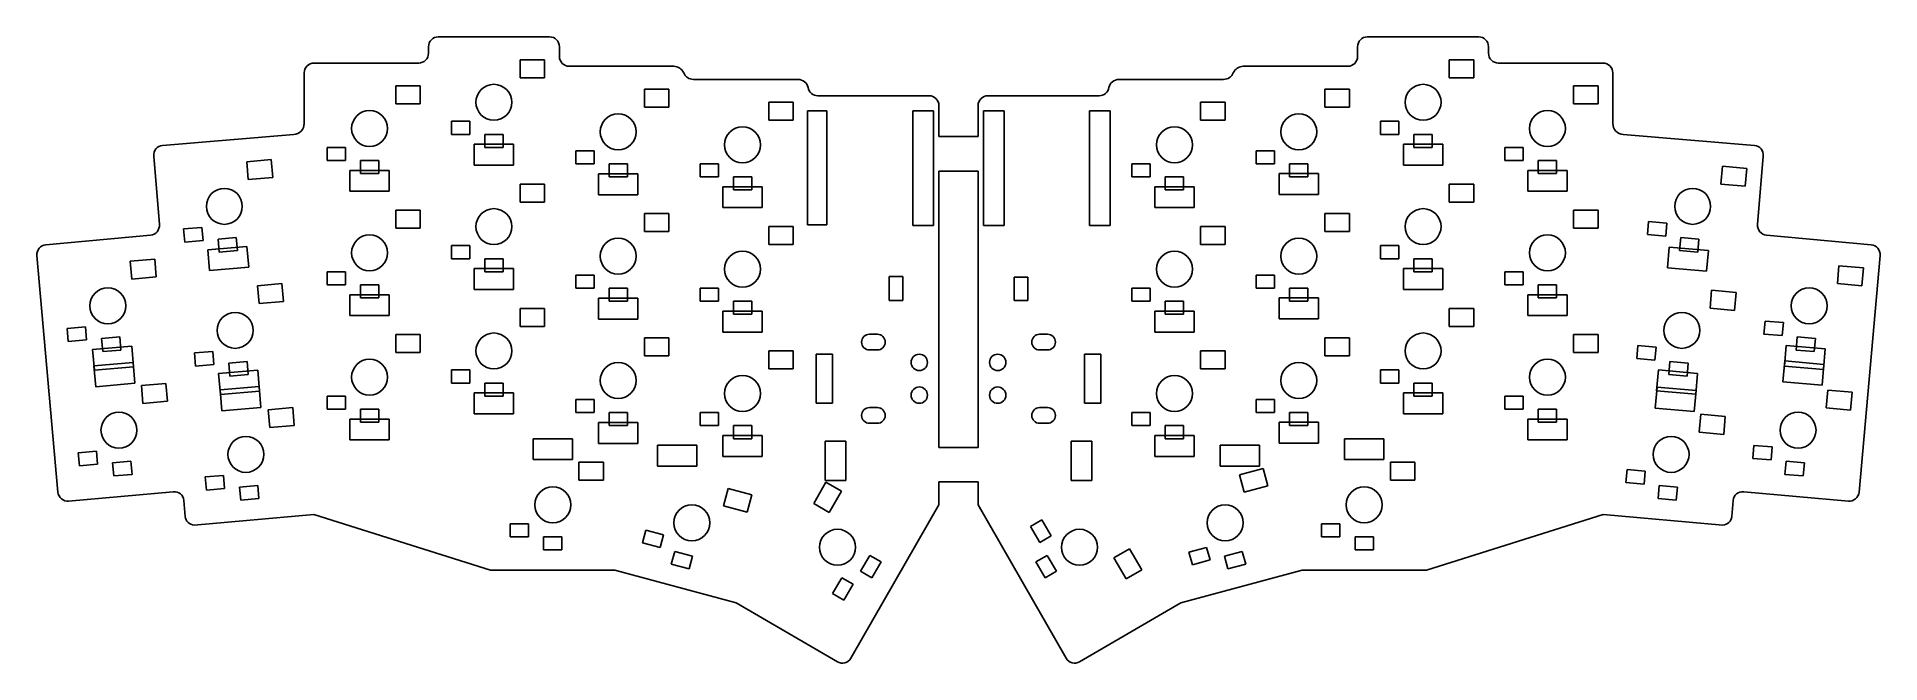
# Model space of a CAD drawing. Extents: x -141 to 141, y -96 to 0.
import ezdxf

# ---------------------------------------------------------------- set-up
doc = ezdxf.new("R2010")
doc.units = 0
doc.layers.add('BLACK', color=7, linetype='CONTINUOUS')

msp = doc.modelspace()

# ---------------------------------------------------------------- linework, layer by layer
at = {"layer": 'BLACK', "linetype": 'CONTINUOUS'}
for p, q in [((-62.5, 0), (-79.5, 0)), ((79.5, 0), (62.5, 0)), ((-81, -1.5), (-81, -2.5)), ((-61, -3), (-61, -1.5)), ((61, -1.5), (61, -3)), ((81, -2.5), (81, -1.5)), ((-100, -5.5), (-100, -13.25)), ((-98.5, -4), (-82.5, -4)), ((-67, -3.5), (-63.25, -3.5)), ((-67, -6.25), (-67, -3.5)), ((-63.25, -3.5), (-63.25, -6.25)), ((-59.5, -4.5), (-43.5, -4.5)), ((43.5, -4.5), (59.5, -4.5)), ((75, -3.5), (78.75, -3.5)), ((75, -6.25), (75, -3.5)), ((78.75, -3.5), (78.75, -6.25)), ((82.5, -4), (98.5, -4)), ((100, -13.25), (100, -5.5)), ((-86, -7.5), (-82.25, -7.5)), ((-86, -10.25), (-86, -7.5)), ((-82.25, -7.5), (-82.25, -10.25)), ((-63.25, -6.25), (-67, -6.25)), ((-48, -8), (-44.25, -8)), ((-48, -10.75), (-48, -8)), ((-44.25, -8), (-44.25, -10.75)), ((-40.5, -6.5), (-24.5, -6.5)), ((24.5, -6.5), (40.5, -6.5)), ((56, -8), (59.75, -8)), ((56, -10.75), (56, -8)), ((59.75, -8), (59.75, -10.75)), ((78.75, -6.25), (75, -6.25)), ((94, -7.5), (97.75, -7.5)), ((94, -10.25), (94, -7.5)), ((97.75, -7.5), (97.75, -10.25)), ((-82.25, -10.25), (-86, -10.25)), ((-44.25, -10.75), (-48, -10.75)), ((-29, -10), (-25.25, -10)), ((-29, -12.75), (-29, -10)), ((-25.25, -10), (-25.25, -12.75)), ((-4.5, -9), (-21.5, -9)), ((-3, -15.25), (-3, -10.5)), ((3, -10.5), (3, -15.25)), ((21.5, -9), (4.5, -9)), ((37, -10), (40.75, -10)), ((37, -12.75), (37, -10)), ((40.75, -10), (40.75, -12.75)), ((59.75, -10.75), (56, -10.75)), ((97.75, -10.25), (94, -10.25)), ((-77.5, -12.9), (-74.7, -12.9)), ((-77.5, -14.9), (-77.5, -12.9)), ((-74.7, -12.9), (-74.7, -14.9)), ((-25.25, -12.75), (-29, -12.75)), ((-23.1, -11.3), (-20.1, -11.3)), ((-23.1, -28.7), (-23.1, -11.3)), ((-20.1, -11.3), (-20.1, -28.7)), ((-7, -11.3), (-3.8, -11.3)), ((-7, -28.8), (-7, -11.3)), ((-3.8, -11.3), (-3.8, -28.8)), ((3.8, -11.3), (7, -11.3)), ((3.8, -28.8), (3.8, -11.3)), ((7, -11.3), (7, -28.8)), ((20, -11.3), (23.2, -11.3)), ((20, -28.8), (20, -11.3)), ((23.2, -11.3), (23.2, -28.8)), ((40.75, -12.75), (37, -12.75)), ((64.5, -12.9), (67.3, -12.9)), ((64.5, -14.9), (64.5, -12.9)), ((67.3, -12.9), (67.3, -14.9)), ((-101.574, -14.9002), (-121.636, -16.5998)), ((-96.5, -16.9), (-93.7, -16.9)), ((-96.5, -18.9), (-96.5, -16.9)), ((-93.7, -16.9), (-93.7, -18.9)), ((-74.7, -14.9), (-77.5, -14.9)), ((-68, -16.4), (-74, -16.4)), ((-74, -16.4), (-74, -19.6)), ((-72.4, -14.9), (-69.6, -14.9)), ((-72.4, -16.9), (-72.4, -14.9)), ((-69.6, -16.9), (-72.4, -16.9)), ((-69.6, -14.9), (-69.6, -16.9)), ((-68, -19.6), (-68, -16.4)), ((-3, -15.25), (3, -15.25)), ((67.3, -14.9), (64.5, -14.9)), ((74, -16.4), (68, -16.4)), ((68, -16.4), (68, -19.6)), ((69.6, -14.9), (72.4, -14.9)), ((69.6, -16.9), (69.6, -14.9)), ((72.4, -16.9), (69.6, -16.9)), ((72.4, -14.9), (72.4, -16.9)), ((74, -19.6), (74, -16.4)), ((83.5, -16.9), (86.3, -16.9)), ((83.5, -18.9), (83.5, -16.9)), ((86.3, -16.9), (86.3, -18.9)), ((121.636, -16.5998), (101.574, -14.9002)), ((-123, -18.2248), (-122.13, -28.6744)), ((-108.782, -19.0761), (-105.046, -18.7493)), ((-108.542, -21.8156), (-108.782, -19.0761)), ((-105.046, -18.7493), (-104.806, -21.4888)), ((-93.7, -18.9), (-96.5, -18.9)), ((-91.4, -18.9), (-88.6, -18.9)), ((-91.4, -20.9), (-91.4, -18.9)), ((-88.6, -18.9), (-88.6, -20.9)), ((-74, -19.6), (-68, -19.6)), ((-58.5, -17.4), (-55.7, -17.4)), ((-58.5, -19.4), (-58.5, -17.4)), ((-55.7, -19.4), (-58.5, -19.4)), ((-55.7, -17.4), (-55.7, -19.4)), ((-53.4, -19.4), (-50.6, -19.4)), ((-53.4, -21.4), (-53.4, -19.4)), ((-50.6, -19.4), (-50.6, -21.4)), ((-39.5, -19.4), (-36.7, -19.4)), ((-39.5, -21.4), (-39.5, -19.4)), ((-36.7, -19.4), (-36.7, -21.4)), ((26.5, -19.4), (29.3, -19.4)), ((26.5, -21.4), (26.5, -19.4)), ((29.3, -19.4), (29.3, -21.4)), ((45.5, -17.4), (48.3, -17.4)), ((45.5, -19.4), (45.5, -17.4)), ((48.3, -19.4), (45.5, -19.4)), ((48.3, -17.4), (48.3, -19.4)), ((50.6, -19.4), (53.4, -19.4)), ((50.6, -21.4), (50.6, -19.4)), ((53.4, -19.4), (53.4, -21.4)), ((68, -19.6), (74, -19.6)), ((86.3, -18.9), (83.5, -18.9)), ((88.6, -18.9), (91.4, -18.9)), ((88.6, -20.9), (88.6, -18.9)), ((91.4, -18.9), (91.4, -20.9)), ((122.13, -28.6744), (123, -18.2248)), ((-104.806, -21.4888), (-108.542, -21.8156)), ((-87, -20.4), (-93, -20.4)), ((-93, -20.4), (-93, -23.6)), ((-88.6, -20.9), (-91.4, -20.9)), ((-87, -23.6), (-87, -20.4)), ((-67, -22.5), (-63.25, -22.5)), ((-67, -25.25), (-67, -22.5)), ((-63.25, -22.5), (-63.25, -25.25)), ((-49, -20.9483), (-55, -20.9483)), ((-55, -20.9483), (-55, -24.1483)), ((-50.6, -21.4), (-53.4, -21.4)), ((-49, -24.1483), (-49, -20.9483)), ((-36.7, -21.4), (-39.5, -21.4)), ((-34.4, -21.4), (-31.6, -21.4)), ((-34.4, -23.4), (-34.4, -21.4)), ((-31.6, -21.4), (-31.6, -23.4)), ((-3, -20.5), (3, -20.5)), ((-3, -20.5), (-3, -62.75)), ((3, -20.5), (3, -62.75)), ((29.3, -21.4), (26.5, -21.4)), ((31.6, -21.4), (34.4, -21.4)), ((31.6, -23.4), (31.6, -21.4)), ((34.4, -21.4), (34.4, -23.4)), ((55, -20.9), (49, -20.9)), ((49, -20.9), (49, -24.1)), ((53.4, -21.4), (50.6, -21.4)), ((55, -24.1), (55, -20.9)), ((75, -22.5), (78.75, -22.5)), ((75, -25.25), (75, -22.5)), ((78.75, -22.5), (78.75, -25.25)), ((93, -20.4), (87, -20.4)), ((87, -20.4), (87, -23.6)), ((91.4, -20.9), (88.6, -20.9)), ((93, -23.6), (93, -20.4)), ((116.512, -22.5129), (116.751, -19.7734)), ((120.247, -22.8397), (116.512, -22.5129)), ((116.751, -19.7734), (120.487, -20.1002)), ((120.487, -20.1002), (120.247, -22.8397)), ((-93, -23.6), (-87, -23.6)), ((-63.25, -25.25), (-67, -25.25)), ((-55, -24.1483), (-49, -24.1483)), ((-30, -22.9), (-36, -22.9)), ((-36, -22.9), (-36, -26.1)), ((-31.6, -23.4), (-34.4, -23.4)), ((-30, -26.1), (-30, -22.9)), ((36, -22.9), (30, -22.9)), ((30, -22.9), (30, -26.1)), ((34.4, -23.4), (31.6, -23.4)), ((36, -26.1), (36, -22.9)), ((49, -24.1), (55, -24.1)), ((78.75, -25.25), (75, -25.25)), ((87, -23.6), (93, -23.6)), ((-86, -26.5), (-82.25, -26.5)), ((-86, -29.25), (-86, -26.5)), ((-82.25, -26.5), (-82.25, -29.25)), ((-48, -27), (-44.25, -27)), ((-48, -29.75), (-48, -27)), ((-44.25, -27), (-44.25, -29.75)), ((-36, -26.1), (-30, -26.1)), ((30, -26.1), (36, -26.1)), ((56, -27), (59.75, -27)), ((56, -29.75), (56, -27)), ((59.75, -27), (59.75, -29.75)), ((94, -26.5), (97.75, -26.5)), ((94, -29.25), (94, -26.5)), ((97.75, -26.5), (97.75, -29.25)), ((-123.493, -30.2994), (-139.482, -31.775)), ((-118.423, -29.3555), (-115.633, -29.1114)), ((-118.248, -31.3479), (-118.423, -29.3555)), ((-115.633, -29.1114), (-115.459, -31.1038)), ((-113.168, -30.9034), (-110.378, -30.6593)), ((-112.993, -32.8958), (-113.168, -30.9034)), ((-110.378, -30.6593), (-110.204, -32.6517)), ((-82.25, -29.25), (-86, -29.25)), ((-44.25, -29.75), (-48, -29.75)), ((-29, -29), (-25.25, -29)), ((-29, -31.75), (-29, -29)), ((-25.25, -29), (-25.25, -31.75)), ((-20.1, -28.7), (-23.1, -28.7)), ((-3.8, -28.8), (-7, -28.8)), ((7, -28.8), (3.8, -28.8)), ((23.2, -28.8), (20, -28.8)), ((37, -29), (40.75, -29)), ((37, -31.75), (37, -29)), ((40.75, -29), (40.75, -31.75)), ((59.75, -29.75), (56, -29.75)), ((97.75, -29.25), (94, -29.25)), ((105.298, -30.2148), (105.472, -28.2225)), ((108.087, -30.4589), (105.298, -30.2148)), ((105.472, -28.2225), (108.261, -28.4665)), ((108.261, -28.4665), (108.087, -30.4589)), ((110.204, -32.6517), (110.378, -30.6593)), ((110.378, -30.6593), (113.168, -30.9034)), ((113.168, -30.9034), (112.993, -32.8958)), ((139.482, -31.775), (123.493, -30.2994)), ((-140.845, -33.4), (-137.625, -69.5816)), ((-115.459, -31.1038), (-118.248, -31.3479)), ((-108.754, -32.0142), (-114.731, -32.5371)), ((-114.731, -32.5371), (-114.452, -35.7249)), ((-110.204, -32.6517), (-112.993, -32.8958)), ((-108.475, -35.202), (-108.754, -32.0142)), ((-77.5, -31.9), (-74.7, -31.9)), ((-77.5, -33.9), (-77.5, -31.9)), ((-74.7, -31.9), (-74.7, -33.9)), ((-25.25, -31.75), (-29, -31.75)), ((40.75, -31.75), (37, -31.75)), ((64.5, -31.9), (67.3, -31.9)), ((64.5, -33.9), (64.5, -31.9)), ((67.3, -31.9), (67.3, -33.9)), ((108.625, -32.1169), (108.346, -35.3047)), ((114.602, -32.6399), (108.625, -32.1169)), ((112.993, -32.8958), (110.204, -32.6517)), ((114.323, -35.8277), (114.602, -32.6399)), ((137.625, -69.5816), (140.845, -33.4)), ((-126.582, -34.2761), (-122.846, -33.9493)), ((-126.342, -37.0156), (-126.582, -34.2761)), ((-122.846, -33.9493), (-122.606, -36.6888)), ((-114.452, -35.7249), (-108.475, -35.202)), ((-96.5, -35.9), (-93.7, -35.9)), ((-96.5, -37.9), (-96.5, -35.9)), ((-93.7, -35.9), (-93.7, -37.9)), ((-74.7, -33.9), (-77.5, -33.9)), ((-68, -35.4), (-74, -35.4)), ((-74, -35.4), (-74, -38.6)), ((-72.4, -33.9), (-69.6, -33.9)), ((-72.4, -35.9), (-72.4, -33.9)), ((-69.6, -35.9), (-72.4, -35.9)), ((-69.6, -33.9), (-69.6, -35.9)), ((-68, -38.6), (-68, -35.4)), ((-58.5, -36.4), (-55.7, -36.4)), ((-58.5, -38.4), (-58.5, -36.4)), ((-55.7, -36.4), (-55.7, -38.4)), ((-10.6, -36.6), (-8.5, -36.6)), ((-10.6, -40.3), (-10.6, -36.6)), ((-8.5, -36.6), (-8.5, -40.3)), ((45.5, -36.4), (48.3, -36.4)), ((45.5, -38.4), (45.5, -36.4)), ((48.3, -36.4), (48.3, -38.4)), ((67.3, -33.9), (64.5, -33.9)), ((74, -35.4), (68, -35.4)), ((68, -35.4), (68, -38.6)), ((69.6, -33.9), (72.4, -33.9)), ((69.6, -35.9), (69.6, -33.9)), ((72.4, -35.9), (69.6, -35.9)), ((72.4, -33.9), (72.4, -35.9)), ((74, -38.6), (74, -35.4)), ((83.5, -35.9), (86.3, -35.9)), ((83.5, -37.9), (83.5, -35.9)), ((86.3, -35.9), (86.3, -37.9)), ((108.346, -35.3047), (114.323, -35.8277)), ((134.312, -37.7129), (134.551, -34.9734)), ((134.551, -34.9734), (138.287, -35.3002)), ((138.287, -35.3002), (138.047, -38.0397)), ((-122.606, -36.6888), (-126.342, -37.0156)), ((-107.132, -38.0261), (-103.396, -37.6993)), ((-106.892, -40.7656), (-107.132, -38.0261)), ((-103.396, -37.6993), (-103.156, -40.4388)), ((-93.7, -37.9), (-96.5, -37.9)), ((-87, -39.4), (-93, -39.4)), ((-93, -39.4), (-93, -42.6)), ((-91.4, -37.9), (-88.6, -37.9)), ((-91.4, -39.9), (-91.4, -37.9)), ((-88.6, -37.9), (-88.6, -39.9)), ((-87, -42.6), (-87, -39.4)), ((-74, -38.6), (-68, -38.6)), ((-55.7, -38.4), (-58.5, -38.4)), ((-53.4, -38.4), (-50.6, -38.4)), ((-53.4, -40.4), (-53.4, -38.4)), ((-50.6, -38.4), (-50.6, -40.4)), ((-39.5, -38.4), (-36.7, -38.4)), ((-39.5, -40.4), (-39.5, -38.4)), ((-36.7, -38.4), (-36.7, -40.4)), ((8.5, -36.7), (10.6, -36.7)), ((8.5, -40.3), (8.5, -36.7)), ((10.6, -36.7), (10.6, -40.3)), ((26.5, -38.4), (29.3, -38.4)), ((26.5, -40.4), (26.5, -38.4)), ((29.3, -38.4), (29.3, -40.4)), ((48.3, -38.4), (45.5, -38.4)), ((50.6, -38.4), (53.4, -38.4)), ((50.6, -40.4), (50.6, -38.4)), ((53.4, -38.4), (53.4, -40.4)), ((68, -38.6), (74, -38.6)), ((86.3, -37.9), (83.5, -37.9)), ((93, -39.4), (87, -39.4)), ((87, -39.4), (87, -42.6)), ((88.6, -37.9), (91.4, -37.9)), ((88.6, -39.9), (88.6, -37.9)), ((91.4, -37.9), (91.4, -39.9)), ((93, -42.6), (93, -39.4)), ((114.862, -41.4629), (115.101, -38.7234)), ((115.101, -38.7234), (118.837, -39.0502)), ((118.837, -39.0502), (118.597, -41.7897)), ((138.047, -38.0397), (134.312, -37.7129)), ((-103.156, -40.4388), (-106.892, -40.7656)), ((-88.6, -39.9), (-91.4, -39.9)), ((-67, -41.5), (-63.25, -41.5)), ((-67, -44.25), (-67, -41.5)), ((-63.25, -41.5), (-63.25, -44.25)), ((-49, -39.9483), (-55, -39.9483)), ((-55, -39.9483), (-55, -43.1483)), ((-50.6, -40.4), (-53.4, -40.4)), ((-49, -43.1483), (-49, -39.9483)), ((-36.7, -40.4), (-39.5, -40.4)), ((-30, -41.9), (-36, -41.9)), ((-36, -41.9), (-36, -45.1)), ((-34.4, -40.4), (-31.6, -40.4)), ((-34.4, -42.4), (-34.4, -40.4)), ((-31.6, -40.4), (-31.6, -42.4)), ((-30, -45.1), (-30, -41.9)), ((-8.5, -40.3), (-10.6, -40.3)), ((10.6, -40.3), (8.5, -40.3)), ((29.3, -40.4), (26.5, -40.4)), ((36, -41.9), (30, -41.9)), ((30, -41.9), (30, -45.1)), ((31.6, -40.4), (34.4, -40.4)), ((31.6, -42.4), (31.6, -40.4)), ((34.4, -40.4), (34.4, -42.4)), ((36, -45.1), (36, -41.9)), ((55, -39.9), (49, -39.9)), ((49, -39.9), (49, -43.1)), ((53.4, -40.4), (50.6, -40.4)), ((55, -43.1), (55, -39.9)), ((75, -41.5), (78.75, -41.5)), ((75, -44.25), (75, -41.5)), ((78.75, -41.5), (78.75, -44.25)), ((91.4, -39.9), (88.6, -39.9)), ((118.597, -41.7897), (114.862, -41.4629)), ((-136.223, -44.5555), (-133.433, -44.3114)), ((-136.048, -46.5479), (-136.223, -44.5555)), ((-133.433, -44.3114), (-133.259, -46.3038)), ((-93, -42.6), (-87, -42.6)), ((-63.25, -44.25), (-67, -44.25)), ((-55, -43.1483), (-49, -43.1483)), ((-31.6, -42.4), (-34.4, -42.4)), ((34.4, -42.4), (31.6, -42.4)), ((49, -43.1), (55, -43.1)), ((78.75, -44.25), (75, -44.25)), ((87, -42.6), (93, -42.6)), ((123.098, -45.4148), (123.272, -43.4225)), ((123.272, -43.4225), (126.061, -43.6665)), ((126.061, -43.6665), (125.887, -45.6589)), ((-133.259, -46.3038), (-136.048, -46.5479)), ((-126.351, -47.2446), (-132.328, -47.7676)), ((-132.328, -47.7676), (-132.049, -50.9554)), ((-130.968, -46.1034), (-128.178, -45.8593)), ((-130.793, -48.0958), (-130.968, -46.1034)), ((-128.004, -47.8517), (-130.793, -48.0958)), ((-128.178, -45.8593), (-128.004, -47.8517)), ((-126.072, -50.4324), (-126.351, -47.2446)), ((-86, -45.5), (-82.25, -45.5)), ((-86, -48.25), (-86, -45.5)), ((-82.25, -45.5), (-82.25, -48.25)), ((-48, -46), (-44.25, -46)), ((-48, -48.75), (-48, -46)), ((-44.25, -46), (-44.25, -48.75)), ((-36, -45.1), (-30, -45.1)), ((-13.6, -45.45), (-12.4, -45.45)), ((-13.6, -47.85), (-12.4, -47.85)), ((13.6, -45.45), (12.4, -45.45)), ((13.6, -47.85), (12.4, -47.85)), ((30, -45.1), (36, -45.1)), ((56, -46), (59.75, -46)), ((56, -48.75), (56, -46)), ((59.75, -46), (59.75, -48.75)), ((94, -45.5), (97.75, -45.5)), ((94, -48.25), (94, -45.5)), ((97.75, -45.5), (97.75, -48.25)), ((103.648, -49.1648), (103.822, -47.1725)), ((103.822, -47.1725), (106.611, -47.4165)), ((106.611, -47.4165), (106.437, -49.4089)), ((125.887, -45.6589), (123.098, -45.4148)), ((126.496, -47.1446), (126.217, -50.3324)), ((132.473, -47.6676), (126.496, -47.1446)), ((128.004, -47.8517), (128.178, -45.8593)), ((130.793, -48.0958), (128.004, -47.8517)), ((128.178, -45.8593), (130.968, -46.1034)), ((130.968, -46.1034), (130.793, -48.0958)), ((132.194, -50.8554), (132.473, -47.6676)), ((-126.151, -49.7446), (-132.128, -50.2676)), ((-132.128, -50.2676), (-131.849, -53.4554)), ((-132.049, -50.9554), (-126.072, -50.4324)), ((-125.872, -52.9324), (-126.151, -49.7446)), ((-116.773, -48.3055), (-113.983, -48.0614)), ((-116.598, -50.2979), (-116.773, -48.3055)), ((-113.809, -50.0538), (-116.598, -50.2979)), ((-113.983, -48.0614), (-113.809, -50.0538)), ((-111.518, -49.8534), (-108.728, -49.6093)), ((-111.343, -51.8458), (-111.518, -49.8534)), ((-108.728, -49.6093), (-108.554, -51.6017)), ((-82.25, -48.25), (-86, -48.25)), ((-44.25, -48.75), (-48, -48.75)), ((-29, -48), (-25.25, -48)), ((-29, -50.75), (-29, -48)), ((-25.25, -48), (-25.25, -50.75)), ((-21.75, -48.5), (-19.25, -48.5)), ((-21.75, -56), (-21.75, -48.5)), ((-19.25, -48.5), (-19.25, -56)), ((19.25, -56), (19.25, -48.5)), ((19.25, -48.5), (21.75, -48.5)), ((21.75, -48.5), (21.75, -56)), ((37, -48), (40.75, -48)), ((37, -50.75), (37, -48)), ((40.75, -48), (40.75, -50.75)), ((59.75, -48.75), (56, -48.75)), ((97.75, -48.25), (94, -48.25)), ((106.437, -49.4089), (103.648, -49.1648)), ((108.554, -51.6017), (108.728, -49.6093)), ((108.728, -49.6093), (111.518, -49.8534)), ((111.518, -49.8534), (111.343, -51.8458)), ((126.278, -49.526), (125.999, -52.7138)), ((126.217, -50.3324), (132.194, -50.8554)), ((132.255, -50.049), (126.278, -49.526)), ((131.976, -53.2368), (132.255, -50.049)), ((-131.849, -53.4554), (-125.872, -52.9324)), ((-124.882, -53.2761), (-121.146, -52.9493)), ((-124.642, -56.0156), (-124.882, -53.2761)), ((-121.146, -52.9493), (-120.906, -55.6888)), ((-107.098, -50.9419), (-113.075, -51.4648)), ((-113.075, -51.4648), (-112.796, -54.6526)), ((-106.88, -53.4324), (-112.857, -53.9553)), ((-108.554, -51.6017), (-111.343, -51.8458)), ((-106.819, -54.1297), (-107.098, -50.9419)), ((-106.601, -56.6202), (-106.88, -53.4324)), ((-77.5, -50.9), (-74.7, -50.9)), ((-77.5, -52.9), (-77.5, -50.9)), ((-74.7, -52.9), (-77.5, -52.9)), ((-74.7, -50.9), (-74.7, -52.9)), ((-72.4, -52.9), (-69.6, -52.9)), ((-72.4, -54.9), (-72.4, -52.9)), ((-69.6, -52.9), (-69.6, -54.9)), ((-25.25, -50.75), (-29, -50.75)), ((40.75, -50.75), (37, -50.75)), ((64.5, -50.9), (67.3, -50.9)), ((64.5, -52.9), (64.5, -50.9)), ((67.3, -52.9), (64.5, -52.9)), ((67.3, -50.9), (67.3, -52.9)), ((69.6, -52.9), (72.4, -52.9)), ((69.6, -54.9), (69.6, -52.9)), ((72.4, -52.9), (72.4, -54.9)), ((106.969, -50.8946), (106.69, -54.0824)), ((112.946, -51.4176), (106.969, -50.8946)), ((111.343, -51.8458), (108.554, -51.6017)), ((112.667, -54.6054), (112.946, -51.4176)), ((125.999, -52.7138), (131.976, -53.2368)), ((-120.906, -55.6888), (-124.642, -56.0156)), ((-112.857, -53.9553), (-112.578, -57.1431)), ((-112.796, -54.6526), (-106.819, -54.1297)), ((-96.5, -54.9), (-93.7, -54.9)), ((-96.5, -56.9), (-96.5, -54.9)), ((-93.7, -54.9), (-93.7, -56.9)), ((-68, -54.4), (-74, -54.4)), ((-74, -54.4), (-74, -57.6)), ((-69.6, -54.9), (-72.4, -54.9)), ((-68, -57.6), (-68, -54.4)), ((-58.5, -55.4), (-55.7, -55.4)), ((-58.5, -57.4), (-58.5, -55.4)), ((-55.7, -55.4), (-55.7, -57.4)), ((-19.25, -56), (-21.75, -56)), ((21.75, -56), (19.25, -56)), ((45.5, -55.4), (48.3, -55.4)), ((45.5, -57.4), (45.5, -55.4)), ((48.3, -55.4), (48.3, -57.4)), ((74, -54.4), (68, -54.4)), ((68, -54.4), (68, -57.6)), ((72.4, -54.9), (69.6, -54.9)), ((74, -57.6), (74, -54.4)), ((83.5, -54.9), (86.3, -54.9)), ((83.5, -56.9), (83.5, -54.9)), ((86.3, -54.9), (86.3, -56.9)), ((106.751, -53.5351), (106.472, -56.7229)), ((106.69, -54.0824), (112.667, -54.6054)), ((112.728, -54.058), (106.751, -53.5351)), ((112.449, -57.2459), (112.728, -54.058)), ((132.612, -56.7129), (132.851, -53.9734)), ((132.851, -53.9734), (136.587, -54.3002)), ((136.587, -54.3002), (136.347, -57.0397)), ((-112.578, -57.1431), (-106.601, -56.6202)), ((-105.482, -56.9761), (-101.746, -56.6493)), ((-105.242, -59.7156), (-105.482, -56.9761)), ((-101.746, -56.6493), (-101.506, -59.3888)), ((-93.7, -56.9), (-96.5, -56.9)), ((-87, -58.4), (-93, -58.4)), ((-93, -58.4), (-93, -61.6)), ((-91.4, -56.9), (-88.6, -56.9)), ((-91.4, -58.9), (-91.4, -56.9)), ((-88.6, -58.9), (-91.4, -58.9)), ((-88.6, -56.9), (-88.6, -58.9)), ((-87, -61.6), (-87, -58.4)), ((-74, -57.6), (-68, -57.6)), ((-55.7, -57.4), (-58.5, -57.4)), ((-49, -58.9483), (-55, -58.9483)), ((-55, -58.9483), (-55, -62.1483)), ((-53.4, -57.4), (-50.6, -57.4)), ((-53.4, -59.4), (-53.4, -57.4)), ((-50.6, -57.4), (-50.6, -59.4)), ((-49, -62.1483), (-49, -58.9483)), ((-39.5, -57.4), (-36.7, -57.4)), ((-39.5, -59.4), (-39.5, -57.4)), ((-36.7, -57.4), (-36.7, -59.4)), ((-13.6, -56.65), (-12.4, -56.65)), ((-13.6, -59.05), (-12.4, -59.05)), ((13.6, -56.65), (12.4, -56.65)), ((13.6, -59.05), (12.4, -59.05)), ((26.5, -57.4), (29.3, -57.4)), ((26.5, -59.4), (26.5, -57.4)), ((29.3, -57.4), (29.3, -59.4)), ((48.3, -57.4), (45.5, -57.4)), ((55, -58.9), (49, -58.9)), ((49, -58.9), (49, -62.1)), ((50.6, -57.4), (53.4, -57.4)), ((50.6, -59.4), (50.6, -57.4)), ((53.4, -57.4), (53.4, -59.4)), ((55, -62.1), (55, -58.9)), ((68, -57.6), (74, -57.6)), ((86.3, -56.9), (83.5, -56.9)), ((93, -58.4), (87, -58.4)), ((87, -58.4), (87, -61.6)), ((88.6, -56.9), (91.4, -56.9)), ((88.6, -58.9), (88.6, -56.9)), ((91.4, -58.9), (88.6, -58.9)), ((91.4, -56.9), (91.4, -58.9)), ((93, -61.6), (93, -58.4)), ((106.472, -56.7229), (112.449, -57.2459)), ((113.212, -60.4129), (113.451, -57.6734)), ((113.451, -57.6734), (117.187, -58.0002)), ((117.187, -58.0002), (116.947, -60.7397)), ((136.347, -57.0397), (132.612, -56.7129)), ((-101.506, -59.3888), (-105.242, -59.7156)), ((-93, -61.6), (-87, -61.6)), ((-59, -61.4), (-65, -61.4)), ((-65, -61.4), (-65, -64.6)), ((-59, -64.6), (-59, -61.4)), ((-50.6, -59.4), (-53.4, -59.4)), ((-36.7, -59.4), (-39.5, -59.4)), ((-30, -60.9), (-36, -60.9)), ((-36, -60.9), (-36, -64.1)), ((-34.4, -59.4), (-31.6, -59.4)), ((-34.4, -61.4), (-34.4, -59.4)), ((-31.6, -61.4), (-34.4, -61.4)), ((-31.6, -59.4), (-31.6, -61.4)), ((-30, -64.1), (-30, -60.9)), ((-20.4, -61.8), (-17.2, -61.8)), ((-20.4, -67.8), (-20.4, -61.8)), ((-17.2, -61.8), (-17.2, -67.8)), ((17.2, -61.8), (20.4, -61.8)), ((17.2, -67.8), (17.2, -61.8)), ((20.4, -61.8), (20.4, -67.8)), ((29.3, -59.4), (26.5, -59.4)), ((36, -60.9), (30, -60.9)), ((30, -60.9), (30, -64.1)), ((31.6, -59.4), (34.4, -59.4)), ((31.6, -61.4), (31.6, -59.4)), ((34.4, -61.4), (31.6, -61.4)), ((34.4, -59.4), (34.4, -61.4)), ((36, -64.1), (36, -60.9)), ((53.4, -59.4), (50.6, -59.4)), ((65, -61.4), (59, -61.4)), ((59, -61.4), (59, -64.6)), ((65, -64.6), (65, -61.4)), ((87, -61.6), (93, -61.6)), ((116.947, -60.7397), (113.212, -60.4129)), ((-134.523, -63.5555), (-131.733, -63.3114)), ((-134.348, -65.5479), (-134.523, -63.5555)), ((-131.733, -63.3114), (-131.559, -65.3038)), ((-65, -64.6), (-59, -64.6)), ((-55, -62.1483), (-49, -62.1483)), ((-40, -62.4), (-46, -62.4)), ((-46, -62.4), (-46, -65.6)), ((-40, -65.6), (-40, -62.4)), ((-36, -64.1), (-30, -64.1)), ((-3, -62.75), (3, -62.75)), ((30, -64.1), (36, -64.1)), ((46, -62.4), (40, -62.4)), ((40, -62.4), (40, -65.6)), ((46, -65.6), (46, -62.4)), ((49, -62.1), (55, -62.1)), ((59, -64.6), (65, -64.6)), ((121.398, -64.4148), (121.572, -62.4225)), ((124.187, -64.6589), (121.398, -64.4148)), ((121.572, -62.4225), (124.361, -62.6665)), ((124.361, -62.6665), (124.187, -64.6589)), ((-131.559, -65.3038), (-134.348, -65.5479)), ((-129.268, -65.1034), (-126.478, -64.8593)), ((-129.093, -67.0958), (-129.268, -65.1034)), ((-126.304, -66.8517), (-129.093, -67.0958)), ((-126.478, -64.8593), (-126.304, -66.8517)), ((-115.123, -67.2555), (-112.333, -67.0114)), ((-114.948, -69.2479), (-115.123, -67.2555)), ((-112.333, -67.0114), (-112.159, -69.0038)), ((-58, -65), (-54.25, -65)), ((-58, -67.75), (-58, -65)), ((-54.25, -65), (-54.25, -67.75)), ((-46, -65.6), (-40, -65.6)), ((40, -65.6), (46, -65.6)), ((42.9314, -66.9362), (46.5536, -65.9656)), ((43.6431, -69.5925), (42.9314, -66.9362)), ((46.5536, -65.9656), (47.2654, -68.6219)), ((66, -65), (69.75, -65)), ((66, -67.75), (66, -65)), ((69.75, -65), (69.75, -67.75)), ((101.998, -68.1148), (102.172, -66.1225)), ((102.172, -66.1225), (104.961, -66.3665)), ((104.961, -66.3665), (104.787, -68.3589)), ((126.304, -66.8517), (126.478, -64.8593)), ((129.093, -67.0958), (126.304, -66.8517)), ((126.478, -64.8593), (129.268, -65.1034)), ((129.268, -65.1034), (129.093, -67.0958)), ((-136, -70.9452), (-120, -69.5)), ((-112.159, -69.0038), (-114.948, -69.2479)), ((-109.868, -68.8034), (-107.078, -68.5593)), ((-109.693, -70.7958), (-109.868, -68.8034)), ((-107.078, -68.5593), (-106.904, -70.5517)), ((-54.25, -67.75), (-58, -67.75)), ((-35.9157, -71.6631), (-35.204, -69.0068)), ((-35.204, -69.0068), (-31.5818, -69.9773)), ((-31.5818, -69.9773), (-32.2935, -72.6336)), ((-22.1292, -71.2859), (-20.2542, -68.0383)), ((-17.2, -67.8), (-20.4, -67.8)), ((-20.2542, -68.0383), (-17.8726, -69.4133)), ((-17.8726, -69.4133), (-19.7476, -72.6609)), ((-3, -68), (3, -68)), ((-3, -71.5), (-3, -68)), ((3, -71.5), (3, -68)), ((20.4, -67.8), (17.2, -67.8)), ((47.2654, -68.6219), (43.6431, -69.5925)), ((69.75, -67.75), (66, -67.75)), ((104.787, -68.3589), (101.998, -68.1148)), ((106.904, -70.5517), (107.078, -68.5593)), ((107.078, -68.5593), (109.868, -68.8034)), ((109.868, -68.8034), (109.693, -70.7958)), ((120, -69.5), (136, -70.9452)), ((-118.375, -70.8636), (-118.2, -73.3)), ((-116.8, -74.6), (-98.5, -73)), ((-106.904, -70.5517), (-109.693, -70.7958)), ((-98.5, -73), (-71.5, -81.5)), ((-32.2935, -72.6336), (-35.9157, -71.6631)), ((-19.7476, -72.6609), (-22.1292, -71.2859)), ((-16.451, -94.951), (-3, -71.5)), ((3, -71.5), (16.451, -94.951)), ((71.5, -81.5), (98.5, -73)), ((98.5, -73), (116.8, -74.6)), ((109.693, -70.7958), (106.904, -70.5517)), ((118.2, -73.3), (118.375, -70.8636)), ((-68.5, -74.4), (-65.7, -74.4)), ((-68.5, -76.4), (-68.5, -74.4)), ((-65.7, -74.4), (-65.7, -76.4)), ((-48.2967, -77.3007), (-47.7791, -75.3689)), ((-47.7791, -75.3689), (-45.0745, -76.0936)), ((11.0065, -74.8208), (12.7385, -73.8208)), ((12.4065, -77.2457), (11.0065, -74.8208)), ((12.7385, -73.8208), (14.1385, -76.2457)), ((55.5, -74.4), (58.3, -74.4)), ((55.5, -76.4), (55.5, -74.4)), ((58.3, -74.4), (58.3, -76.4)), ((-65.7, -76.4), (-68.5, -76.4)), ((-63.4, -76.4), (-60.6, -76.4)), ((-63.4, -78.4), (-63.4, -76.4)), ((-60.6, -78.4), (-63.4, -78.4)), ((-60.6, -76.4), (-60.6, -78.4)), ((-45.5921, -78.0254), (-48.2967, -77.3007)), ((-45.0745, -76.0936), (-45.5921, -78.0254)), ((-43.8881, -80.5525), (-43.3705, -78.6207)), ((-43.3705, -78.6207), (-40.6659, -79.3454)), ((14.1385, -76.2457), (12.4065, -77.2457)), ((23.7476, -79.5891), (26.1292, -78.2141)), ((26.1292, -78.2141), (28.0042, -81.4617)), ((35.2221, -78.7335), (37.9266, -78.0088)), ((35.7397, -80.6654), (35.2221, -78.7335)), ((37.9266, -78.0088), (38.4443, -79.9407)), ((40.6659, -79.3454), (43.3705, -78.6207)), ((43.3705, -78.6207), (43.8881, -80.5525)), ((58.3, -76.4), (55.5, -76.4)), ((60.6, -76.4), (63.4, -76.4)), ((60.6, -78.4), (60.6, -76.4)), ((63.4, -78.4), (60.6, -78.4)), ((63.4, -76.4), (63.4, -78.4)), ((-52.5, -81.5), (-71.5, -81.5)), ((-52.5, -81.5), (-34, -86.5)), ((-41.1836, -81.2772), (-43.8881, -80.5525)), ((-40.6659, -79.3454), (-41.1836, -81.2772)), ((-14.9565, -81.6624), (-13.5565, -79.2376)), ((-13.2244, -82.6624), (-14.9565, -81.6624)), ((-13.5565, -79.2376), (-11.8244, -80.2376)), ((-11.8244, -80.2376), (-13.2244, -82.6624)), ((11.8244, -80.2376), (13.5565, -79.2376)), ((13.2244, -82.6624), (11.8244, -80.2376)), ((14.9565, -81.6624), (13.2244, -82.6624)), ((13.5565, -79.2376), (14.9565, -81.6624)), ((25.6226, -82.8367), (23.7476, -79.5891)), ((28.0042, -81.4617), (25.6226, -82.8367)), ((34, -86.5), (52.5, -81.5)), ((38.4443, -79.9407), (35.7397, -80.6654)), ((41.1836, -81.2772), (40.6659, -79.3454)), ((43.8881, -80.5525), (41.1836, -81.2772)), ((52.5, -81.5), (71.5, -81.5)), ((-19.2385, -85.0792), (-17.8385, -82.6543)), ((-17.8385, -82.6543), (-16.1065, -83.6543)), ((-16.1065, -83.6543), (-17.5065, -86.0792)), ((-18.5, -95.5), (-34, -86.5)), ((-17.5065, -86.0792), (-19.2385, -85.0792)), ((34, -86.5), (18.5, -95.5))]:
    msp.add_line(p, q, dxfattribs=at)
at = {"layer": 'BLACK'}
for centre, radius in [((-71, -10), 2.75), ((71, -10), 2.75), ((-90, -14), 2.75), ((90, -14), 2.75), ((-52, -14.5), 2.75), ((-33, -16.5), 2.75), ((33, -16.5), 2.75), ((52, -14.5), 2.75), ((-112.2, -25.9), 2.75), ((112.2, -25.9), 2.75), ((-71, -29), 2.75), ((71, -29), 2.75), ((-90, -33), 2.75), ((-52, -33.5), 2.75), ((52, -33.5), 2.75), ((90, -33), 2.75), ((-33, -35.5), 2.75), ((33, -35.5), 2.75), ((-130, -41.1), 2.75), ((130, -41.1), 2.75), ((-110.55, -44.85), 2.75), ((110.55, -44.85), 2.75), ((-71, -48), 2.75), ((71, -48), 2.75), ((-90, -52), 2.75), ((-52, -52.5), 2.75), ((-6, -49.75), 1.25), ((6, -49.75), 1.25), ((52, -52.5), 2.75), ((90, -52), 2.75), ((-33, -54.5), 2.75), ((-6, -54.75), 1.25), ((6, -54.75), 1.25), ((33, -54.5), 2.75), ((-128.3, -60.1), 2.75), ((128.3, -60.1), 2.75), ((-108.9, -63.8), 2.75), ((108.9, -63.8), 2.75), ((-62, -71.5), 2.75), ((62, -71.5), 2.75), ((-40.75, -74.25), 2.75), ((40.75, -74.25), 2.75), ((-18.5, -78), 2.75), ((18.5, -78), 2.75)]:
    msp.add_circle(centre, radius, dxfattribs=at)
for centre, radius, start, end in [((-79.5, -1.5), 1.5, 90, 180), ((-62.5, -1.5), 1.5, 0, 90), ((62.5, -1.5), 1.5, 90, 180), ((79.5, -1.5), 1.5, 0, 90), ((-82.5, -2.5), 1.5, -90, 0), ((82.5, -2.5), 1.5, -180, -90), ((-98.5, -5.5), 1.5, 90, 180), ((-59.5, -3), 1.5, -180, -90), ((-43.5, -6.125), 1.625, 22.6199, 90), ((-40.5, -4.875), 1.625, -157.38, -90), ((40.5, -4.875), 1.625, -90, -22.6199), ((43.5, -6.125), 1.625, 90, 157.38), ((59.5, -3), 1.5, -90, 0), ((98.5, -5.5), 1.5, 0, 90), ((-24.5, -8.025), 1.525, 10.3889, 90), ((-21.5, -7.475), 1.525, -169.611, -90), ((21.5, -7.475), 1.525, -90, -10.3889), ((24.5, -8.025), 1.525, 90, 169.611), ((-4.5, -10.5), 1.5, 0, 90), ((4.5, -10.5), 1.5, 90, 180), ((-101.652, -13.25), 1.652, -87.3009, 0), ((101.652, -13.25), 1.6521, -180, -92.6991), ((-121.506, -18.0941), 1.5001, -264.996, -175.002), ((121.506, -18.0941), 1.5001, -4.99813, 84.996), ((-123.624, -28.8051), 1.4999, -85.003, 5.00081), ((123.624, -28.805), 1.5001, -184.997, -95.0005), ((-139.351, -33.2693), 1.5, -264.999, -175.001), ((139.351, -33.2693), 1.5, -4.99861, 84.9988), ((-13.6, -46.65), 1.2, -270, -90), ((-12.4, -46.65), 1.2, -90, 90), ((12.4, -46.65), 1.2, -270, -90), ((13.6, -46.65), 1.2, -90, 90), ((-13.6, -57.85), 1.2, -270, -90), ((-12.4, -57.85), 1.2, -90, 90), ((12.4, -57.85), 1.2, -270, -90), ((13.6, -57.85), 1.2, -90, 90), ((-136.131, -69.451), 1.4999, -175.004, -84.9971), ((-119.869, -70.9944), 1.5001, 5.00405, 94.9984), ((119.869, -70.9943), 1.5, 85.0013, 175), ((136.131, -69.4509), 1.4999, -95.0025, -5.00017), ((-116.751, -73.1431), 1.4577, -173.821, -91.9342), ((116.751, -73.1431), 1.4577, -88.0658, -6.17915), ((-17.75, -94.201), 1.5, -120.001, -29.9987), ((17.75, -94.201), 1.5, -150.001, -59.9993)]:
    msp.add_arc(centre, radius, start, end, dxfattribs=at)

doc.saveas('drawing.dxf')
